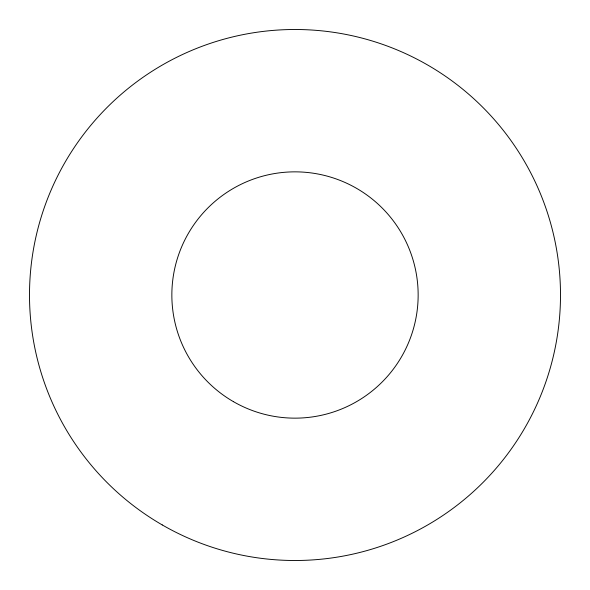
<?xml version="1.0" encoding="UTF-8"?>
<svg xmlns="http://www.w3.org/2000/svg" width="590" height="590" viewBox="0 0 590 590"><rect width="100%" height="100%" fill="white"/><g stroke="black" fill="none" stroke-linecap="round" stroke-linejoin="round"><path stroke-width="0.89" d="M233.426 401.65A123.148 123.148 0 0 0 418.148 295A123.148 123.148 0 0 0 233.426 188.35A123.148 123.148 0 0 0 233.426 401.65M162.25 524.93A265.5 265.5 0 0 0 560.5 295A265.5 265.5 0 0 0 162.25 65.07A265.5 265.5 0 0 0 162.25 524.93"/></g></svg>
